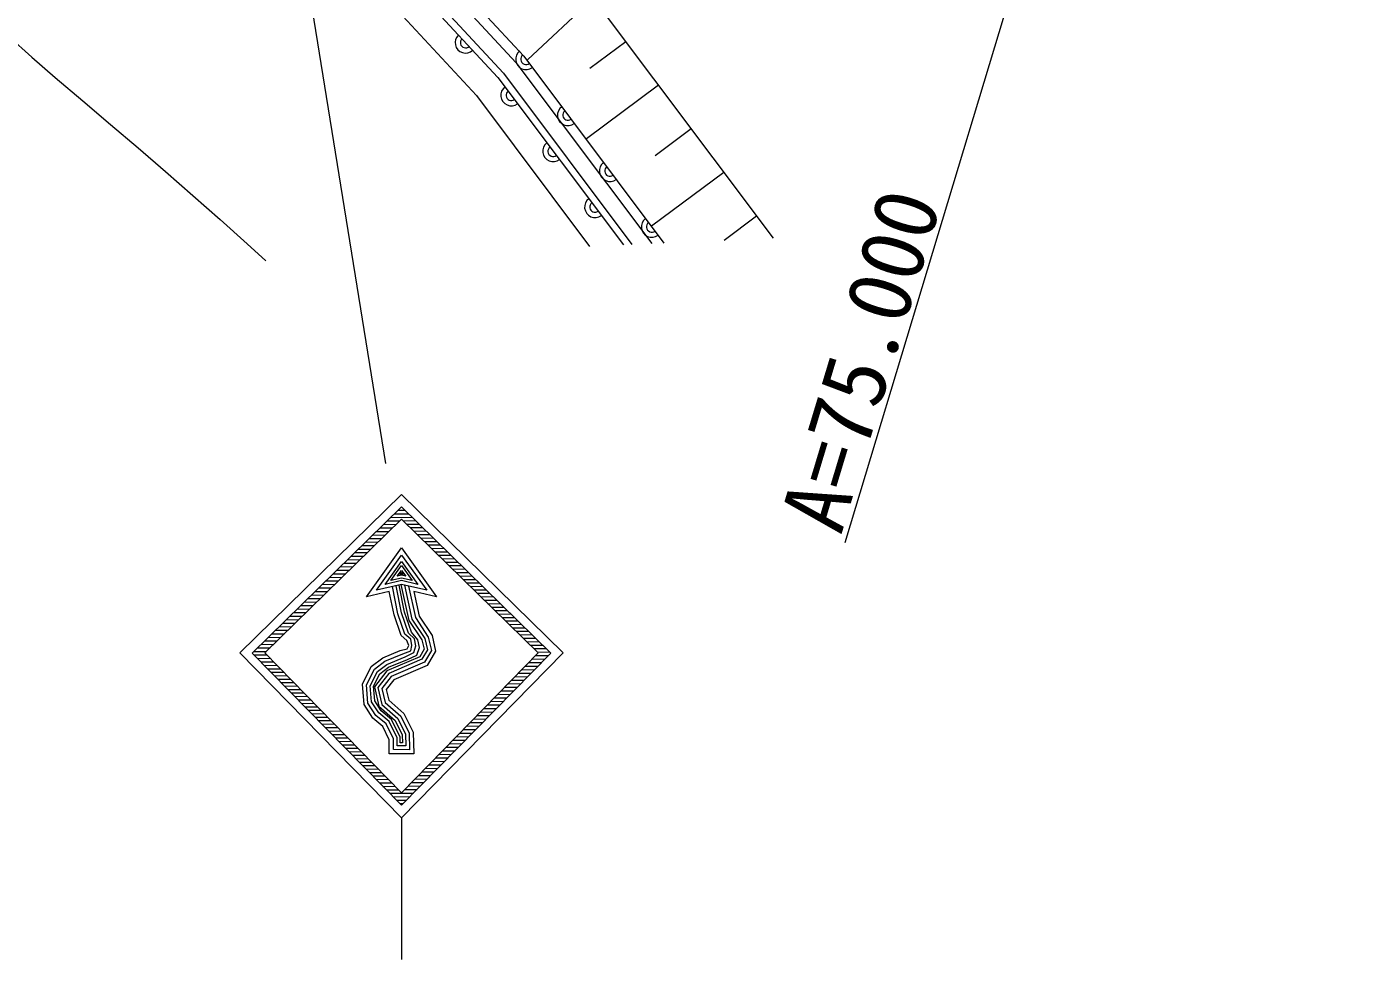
# Model space of a CAD drawing. Units: millimetres, scale not verified. Extents: x 40000 to 680000, y 20000 to 380000.
# Drawn here: x 397856 to 435873, y 260024 to 286740 of the extents above; entities that cross this region are included whole.
import ezdxf
from ezdxf.enums import TextEntityAlignment as Align

# ---------------------------------------------------------------- set-up
doc = ezdxf.new("R2010")
doc.units = ezdxf.units.MM
doc.header["$LTSCALE"] = 1000
for name, color, linetype, lineweight in [('M-BGD', 7, 'Continuous', 13), ('M-STR-HTXT', 7, 'Continuous', 13), ('M-STR-STRC', 7, 'Continuous', 13)]:
    doc.layers.add(name, color=color, linetype=linetype, lineweight=lineweight)
doc.styles.add('ＭＳ ゴシック', font='')
doc.styles.get('ＭＳ ゴシック').set_extended_font_data('MS Gothic')

msp = doc.modelspace()

# ---------------------------------------------------------------- hatches: boundary and pattern name
at = {"layer": 'M-STR-STRC'}
h = msp.add_hatch(dxfattribs=at)
h.set_pattern_fill('USER', color=256, style=0, pattern_type=2)
h.set_pattern_definition([(0.5894, (408591, 272987), (-2.0572, 199.9894), []), (0.5894, (408591, 273087), (-2.0572, 199.9894), [])])
h.paths.add_polyline_path([(408591, 272987), (412866, 268799), (408591, 264439), (404318, 268799), (408591, 272987), (408591, 272637), (412505, 268803), (408591, 264797), (404679, 268803), (408591, 272637)])

# ---------------------------------------------------------------- linework, layer by layer
at = {"layer": 'M-BGD'}
for p, q in [((408100, 290204), (412090, 285893)), ((407895, 290000), (411868, 285708)), ((407419, 289527), (411352, 285278)), ((407561, 289668), (411506, 285406)), ((406851, 288962), (410737, 284765)), ((414079, 287552), (412194, 285789)), ((414079, 287552), (419231, 280680)), ((415013, 286306), (413984, 285538)), ((412090, 285893), (416104, 280540)), ((411868, 285708), (415755, 280524)), ((411352, 285278), (414944, 280487)), ((411506, 285406), (415186, 280498)), ((410737, 284765), (413977, 280444)), ((415947, 285061), (413885, 283522)), ((416883, 283812), (415851, 283042)), ((417819, 282564), (415751, 281021)), ((418758, 281312), (417826, 280617))]:
    msp.add_line(p, q, dxfattribs=at)
msp.add_lwpolyline([(397350, 286457), (398009, 285864), (398676, 285285), (399468, 284612), (400260, 283939), (401049, 283264), (401836, 282585), (402620, 281902), (403398, 281214), (404170, 280519), (404708, 280027)], dxfattribs=at)
for centre, radius, start, end in [((410425, 286280), 300, 132.7927, 312.7927), ((410425, 286280), 150, 132.7927, 312.7927), ((412157, 285804), 300, 126.8603, 306.8603), ((412157, 285804), 150, 126.8603, 306.8603), ((411733, 284770), 300, 126.8603, 306.8603), ((411733, 284770), 150, 126.8603, 306.8603), ((413357, 284204), 300, 126.8603, 306.8603), ((413357, 284204), 150, 126.8603, 306.8603), ((412933, 283170), 300, 126.8603, 306.8603), ((412933, 283170), 150, 126.8603, 306.8603), ((414557, 282603), 300, 126.8603, 306.8603), ((414557, 282603), 150, 126.8603, 306.8603), ((414132, 281570), 300, 126.8603, 306.8603), ((414132, 281570), 150, 126.8603, 306.8603), ((415756, 281003), 300, 126.8603, 306.8603), ((415756, 281003), 150, 126.8603, 306.8603)]:
    msp.add_arc(centre, radius, start, end, dxfattribs=at)
at = {"layer": 'M-STR-HTXT'}
for p, q in [((399944, 324959), (408130, 274228)), ((435873, 320299), (421284, 271952))]:
    msp.add_line(p, q, dxfattribs=at)
at = {"layer": 'M-STR-STRC'}
msp.add_line((408591, 264082), (408591, 260024), dxfattribs=at)
for points in [[(413219, 268803), (408591, 273337), (403964, 268803), (408591, 264082)], [(412866, 268799), (408591, 272987), (404318, 268799), (408591, 264439)], [(412505, 268803), (408591, 272637), (404679, 268803), (408591, 264797)], [(408591, 270763), (407870, 270597), (408591, 271606), (409312, 270597)], [(408591, 270873), (408122, 270765), (408591, 271422), (409060, 270765)], [(408591, 270943), (408282, 270872), (408591, 271305), (408900, 270872)], [(408591, 271026), (408470, 270998), (408591, 271167), (408712, 270998)], [(408591, 271057), (408541, 271045), (408591, 271115), (408640, 271045)]]:
    msp.add_lwpolyline(points, close=True, dxfattribs=at)
for points in [[(408241, 270561), (407591, 270411), (408591, 271811), (409591, 270411), (408941, 270561)], [(408787, 270718), (408988, 269812), (409357, 269256), (409445, 268874), (409248, 268535), (408296, 268127), (408030, 267785), (408123, 267385), (408567, 266992), (408807, 266504), (408821, 266030), (408357, 266032), (408357, 266343), (408150, 266771), (407858, 267011), (407630, 267367), (407590, 267885), (407815, 268337), (408115, 268565), (408629, 268776), (408858, 268860), (408889, 269017), (408854, 269193), (408690, 269335), (408489, 269921), (408330, 270703)], [(408673, 270744), (408888, 269770), (409258, 269213), (409332, 268891), (409174, 268619), (408229, 268214), (407915, 267810), (408027, 267327), (408481, 266926), (408701, 266478), (408712, 266137), (408463, 266138), (408463, 266368), (408235, 266839), (407938, 267082), (407734, 267402), (407698, 267864), (407899, 268268), (408168, 268472), (408699, 268690), (408940, 268810), (409001, 269007), (408959, 269202), (408790, 269371), (408592, 269949), (408434, 270727)], [(408576, 270760), (408803, 269734), (409173, 269177), (409235, 268906), (409111, 268691), (408171, 268289), (407816, 267832), (407945, 267279), (408407, 266870), (408611, 266456), (408618, 266228), (408554, 266228), (408554, 266389), (408308, 266896), (408007, 267144), (407823, 267432), (407791, 267846), (407971, 268208), (408214, 268392), (408759, 268617), (409031, 268737), (409106, 268961), (409059, 269179), (408876, 269401), (408680, 269973), (408522, 270747)], [(408941, 270561), (409096, 269858), (409465, 269303), (409568, 268855), (409329, 268444), (408369, 268033), (408155, 267757), (408227, 267447), (408661, 267064), (408922, 266533), (408941, 265913), (408241, 265917), (408241, 266317), (408057, 266698), (407770, 266933), (407517, 267329), (407472, 267908), (407723, 268413), (408057, 268666), (408552, 268870), (408749, 268915), (408799, 269019), (408744, 269156), (408581, 269297), (408377, 269891), (408241, 270561)]]:
    msp.add_lwpolyline(points, dxfattribs=at)

# ---------------------------------------------------------------- texts
at = {"layer": 'M-STR-HTXT', "style": 'ＭＳ ゴシック'}
msp.add_text('A=75.000', height=1833, rotation=73.208, dxfattribs=at).set_placement((421737, 277193), align=Align.MIDDLE_CENTER)

doc.saveas('drawing.dxf')
